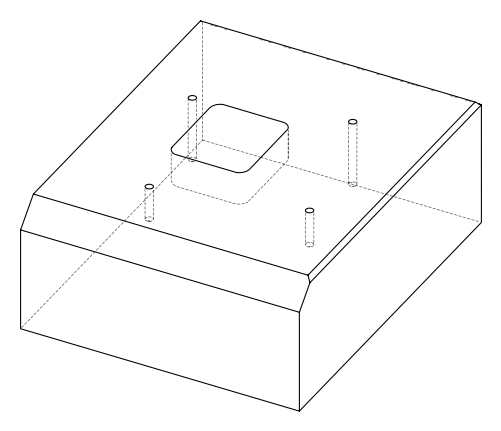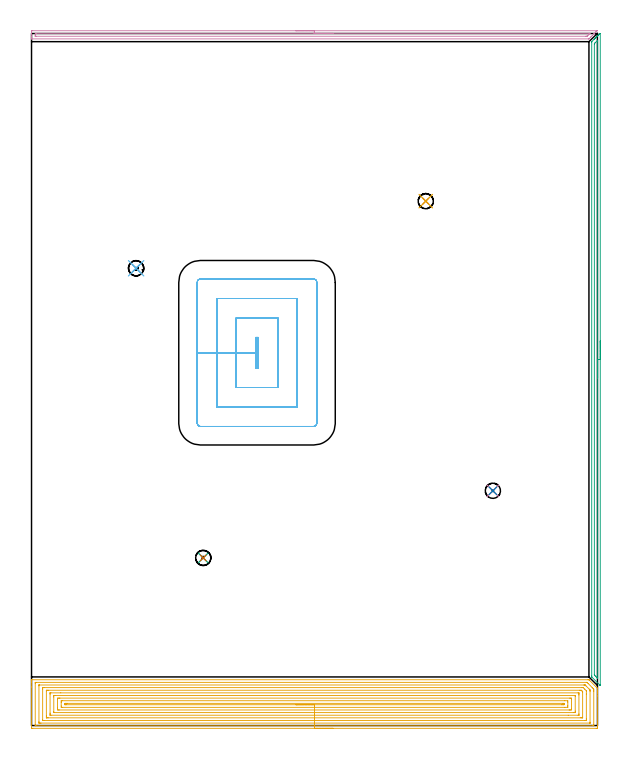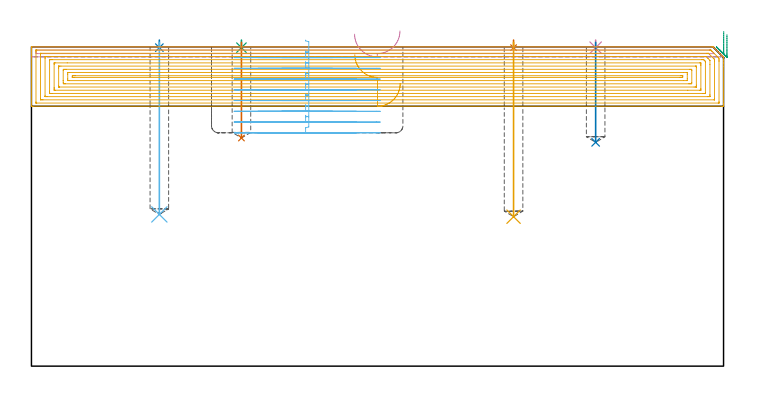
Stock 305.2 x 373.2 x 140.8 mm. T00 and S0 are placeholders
(PLAN: 12 operations, 3 tool changes, 48.3 min)
(1 SPOT_DRILL | STEP1POCKET | NXT0321_9005460120000 | 0.03 min | 0 mm3)
(2 SPOT_DRILL_1 | STEP1POCKET_1 | NXT0321_9005460120000 | 0.03 min | 1 mm3)
(3 SPOT_DRILL_2 | STEP1POCKET_2 | NXT0321_9005460120000 | 0.03 min | 0 mm3)
(4 SPOT_DRILL_3 | STEP1POCKET_3 | NXT0321_9005460120000 | 0.03 min | 1 mm3)
(5 DRILL_BLIND_HOLE_INTO_CENTER | STEP1POCKET | UGT0301_477 | 0.31 min | 3845 mm3)
(6 DRILL_BLIND_HOLE_INTO_CENTER_1 | STEP1POCKET_1 | UGT0301_477 | 0.31 min | 3794 mm3)
(7 DRILL_BLIND_HOLE_INTO_CENTER_2 | STEP1POCKET_2 | UGT0301_477 | 0.17 min | 2024 mm3)
(8 DRILL_BLIND_HOLE_INTO_CENTER_3 | STEP1POCKET_3 | UGT0301_477 | 0.18 min | 2123 mm3)
(9 AREA_MILL | FG_CHAMFER_SURFACE | UGT0205_001 | 5.74 min | 3754 mm3)
(10 AREA_MILL_1 | FG_CHAMFER_SURFACE_1 | UGT0205_001 | 5.02 min | 2923 mm3)
(11 AREA_MILL_2 | FG_CHAMFER_SURFACE_2 | UGT0205_001 | 24.66 min | 104683 mm3)
(12 MILL_RECTANGULAR_POCKET | POCKET_RECTANGULAR_STRAIGHT | UGT0201_095 | Follow Part, ap 5, ae 75% | 11.81 min | 313033 mm3)
(TOOL NXT0321_9005460120000 | NC Spot Drill, 142deg, 12mm, Carbide, Uncoated | D12 PA142 FL30 Z2)
(TOOL UGT0301_477 | Carbide Drill 8.2 mm | D8.2 PA118 FL75 Z2)
(TOOL UGT0205_001 | Chamfer Mill 20 x 3 x 45 deg. | D20 FL50 Z2)
(TOOL UGT0201_095 | End mill 20 mm | D20 R3 FL38 Z4)
(OP 1 SPOT_DRILL)
G17 G21 G94 G90
T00 M6
G54
G17 G0 G90 X212.6 Y282.8 S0 M3
G43 Z150.8 H0
G94 G81 G98 Z140.447 F250. R143.8
G80
M5
M2
(OP 2 SPOT_DRILL_1)
G17 G21 G94 G90
T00 M6
G54
G17 G0 G90 X56.4 Y246.6 S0 M3
G43 Z150.8 H0
G94 G81 G98 Z140.447 F250. R143.8
G80
M5
M2
(OP 3 SPOT_DRILL_2)
G17 G21 G94 G90
T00 M6
G54
G17 G0 G90 X92.6 Y90.4 S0 M3
G43 Z150.8 H0
G94 G81 G98 Z140.447 F250. R143.8
G80
M5
M2
(OP 4 SPOT_DRILL_3)
G17 G21 G94 G90
T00 M6
G54
G17 G0 G90 X248.8 Y126.6 S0 M3
G43 Z150.8 H0
G94 G81 G98 Z140.447 F250. R143.8
G80
M5
M2
(OP 5 DRILL_BLIND_HOLE_INTO_CENTER)
G17 G21 G94 G90
T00 M6
G54
G17 G0 G90 X212.6 Y282.8 S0 M3
G43 Z150.8 H0
G94 G81 G98 Z65.9 F250. R142.8
G80
M5
M2
(OP 6 DRILL_BLIND_HOLE_INTO_CENTER_1)
G17 G21 G94 G90
T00 M6
G54
G17 G0 G90 X56.4 Y246.6 S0 M3
G43 Z150.8 H0
G94 G81 G98 Z66.9 F250. R142.8
G80
M5
M2
(OP 7 DRILL_BLIND_HOLE_INTO_CENTER_2)
G17 G21 G94 G90
T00 M6
G54
G17 G0 G90 X92.6 Y90.4 S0 M3
G43 Z150.8 H0
G94 G81 G98 Z100.6 F250. R142.8
G80
M5
M2
(OP 8 DRILL_BLIND_HOLE_INTO_CENTER_3)
G17 G21 G94 G90
T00 M6
G54
G17 G0 G90 X248.8 Y126.6 S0 M3
G43 Z150.8 H0
G94 G81 G98 Z98.7 F250. R142.8
G80
M5
M2
(OP 9 AREA_MILL)
G17 G21 G94 G90
T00 M6
G54
G17 G0 G90 X306.7 Y207.398 S1061 M3
G43 Z150.8 H0
Z146.2
G94 G1 Y207.36 Z145.328 F250.
Y207.246 Z144.463
Y207.057 Z143.612
Y206.795 Z142.78
Y206.461 Z141.974
Y206.058 Z141.2
Y205.589 Z140.464
Y205.058 Z139.772
Y204.469 Z139.129
Y203.826 Z138.54
Y203.133 Z138.008
Y202.398 Z137.54
Y201.624 Z137.137
Y200.818 Z136.803
Y199.986 Z136.541
Y199.134 Z136.352
Y198.269 Z136.238
Y197.398 Z136.2
Y22.141
X306.699 Y21.777 Z136.201
X306.698 Y21.736 Z136.202
X306.691 Y21.615 Z136.206
X306.617 Y21.685 Z136.281
X306.522 Y21.777 Z136.376
X302.126 Y26.173 Z140.773
X302.107 Y26.205 Z140.793
X302.101 Y26.261 Z140.799
X302.1 Y26.692 Z140.8
Y368.568
X302.104 Y368.795 Z140.789
X302.153 Y368.855 Z140.743
X303.374 Y370.075 Z139.524
X303.513 Y370.215 Z139.383
X303.655 Y370.356 Z139.243
X303.814 Y370.515 Z139.084
X303.957 Y370.659 Z138.939
X304.102 Y370.803 Z138.796
X304.254 Y370.955 Z138.644
X304.4 Y371.102 Z138.495
X304.548 Y371.25 Z138.349
X304.694 Y371.395 Z138.204
X304.843 Y371.546 Z138.052
X304.995 Y371.696 Z137.902
X305.134 Y371.835 Z137.764
X305.287 Y371.989 Z137.608
X305.442 Y372.143 Z137.456
X305.574 Y372.275 Z137.324
X305.73 Y372.433 Z137.165
X306.217 Y372.918 Z136.683
X306.489 Y373.186 Z136.409
X306.522 Y373.212 Z136.375
X306.64 Y373.201 Z136.259
X306.655 Y373.2 Z136.244
X306.693 Y373.195 Z136.207
X306.696 Y373.186 Z136.204
X306.699 Y373.159 Z136.201
X306.7 Y373.13 Z136.2
Y197.398
X305.286 Z137.614
Y25.8
X305.281 Y25.578 Z137.619
X305.279 Y25.485 Z137.621
X305.222 Y25.535 Z137.678
X305.158 Y25.595 Z137.742
X304.951 Y25.799 Z137.949
X304.4 Y26.35 Z138.5
X304.059 Y26.693 Z138.841
X303.711 Y27.05 Z139.189
X303.521 Y27.256 Z139.379
X303.518 Y27.363 Z139.382
X303.514 Y27.586 Z139.386
Y367.226
X303.521 Y367.673 Z139.379
X303.533 Y367.772 Z139.367
X303.592 Y367.835 Z139.308
X303.693 Y367.94 Z139.207
X303.871 Y368.121 Z139.029
X305.21 Y369.46 Z137.69
X305.24 Y369.488 Z137.66
X305.273 Y369.515 Z137.627
X305.278 Y369.517 Z137.622
X305.28 Y369.513 Z137.62
X305.283 Y369.46 Z137.617
X305.286 Y369.016 Z137.614
Y197.398
Y196.526 Z137.652
Y195.661 Z137.766
Y194.81 Z137.955
Y193.978 Z138.217
Y193.172 Z138.551
Y192.398 Z138.954
Y191.662 Z139.423
Y190.97 Z139.954
Y190.327 Z140.543
Y189.737 Z141.186
Y189.206 Z141.878
Y188.737 Z142.614
Y188.335 Z143.388
Y188.001 Z144.194
Y187.738 Z145.026
Y187.55 Z145.878
Y187.436 Z146.743
Y187.398 Z147.614
G0 Z150.8
M5
M2
(OP 10 AREA_MILL_1)
G17 G21 G94 G90
T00 M6
G54
G17 G0 G90 X142.5 Y374.7 S1061 M3
G43 Z150.8 H0
Z146.4
G94 G1 X142.538 Z145.528 F250.
X142.652 Z144.663
X142.841 Z143.812
X143.103 Z142.98
X143.437 Z142.174
X143.84 Z141.4
X144.309 Z140.664
X144.84 Z139.972
X145.429 Z139.329
X146.072 Z138.739
X146.764 Z138.208
X147.5 Z137.74
X148.274 Z137.337
X149.08 Z137.003
X149.912 Z136.741
X150.764 Z136.552
X151.628 Z136.438
X152.5 Z136.4
X304.977
X304.983 Y374.695 Z136.404
X304.977 Y374.679 Z136.42
X304.927 Y374.626 Z136.473
X304.679 Y374.377 Z136.72
X304.562 Y374.261 Z136.836
X304.381 Y374.081 Z137.019
X304.228 Y373.928 Z137.172
X304.122 Y373.821 Z137.277
X304.083 Y373.783 Z137.316
X303.383 Y373.083 Z138.017
X303.242 Y372.94 Z138.157
X303.19 Y372.889 Z138.209
X302.539 Y372.239 Z138.861
X302.361 Y372.06 Z139.037
X301.701 Y371.401 Z139.699
X301.481 Y371.179 Z139.917
X300.851 Y370.551 Z140.549
X300.807 Y370.507 Z140.592
X300.601 Y370.299 Z140.794
X300.599
X300.361 Y370.3 Z140.8
X0.172
X0.004 Y370.299 Z140.791
X0.
Y370.638 Z140.461
Y370.94 Z140.159
Y371.619 Z139.475
Y372.84 Z138.257
Y373.381 Z137.714
Y373.991 Z137.105
X0.003 Y374.261 Z136.834
X0.01 Y374.691 Z136.405
X0.179 Y374.695 Z136.402
X0.619 Y374.7 Z136.4
X152.5
Y373.286 Z137.814
X300.807 Y373.285 Z137.815
X300.905 Y373.284 Z137.816
X301.071 Y373.279 Z137.821
X301.113 Y373.272 Z137.828
X301.103 Y373.261 Z137.839
X301.019 Y373.172 Z137.928
X300.904 Y373.054 Z138.046
X300.807 Y372.957 Z138.143
X300.134 Y372.283 Z138.817
X299.914 Y372.064 Z139.036
X299.688 Y371.842 Z139.258
X299.59 Y371.748 Z139.352
X299.562 Y371.723 Z139.377
X299.518 Y371.721 Z139.379
X299.419 Y371.718 Z139.382
X299.021 Y371.715 Z139.385
X298.924 Y371.714 Z139.386
X2.406 Y371.715 Z139.385
X2.309
X2.035 Y371.72 Z139.38
X2.01 Y371.722 Z139.378
X2.006 Y371.743 Z139.357
X2.002 Y371.775 Z139.325
X2.001 Y371.807 Z139.293
X2. Y372.019 Z139.081
X2.002 Y372.5 Z138.6
X2.005 Y372.895 Z138.205
X2.017 Y373.279 Z137.821
X2.406 Y373.284 Z137.816
X2.503 Y373.285 Z137.815
X152.5 Y373.286 Z137.814
X153.372 Z137.852
X154.237 Z137.966
X155.088 Z138.155
X155.92 Z138.417
X156.726 Z138.751
X157.5 Z139.154
X158.236 Z139.623
X158.928 Z140.154
X159.571 Z140.743
X160.16 Z141.386
X160.692 Z142.078
X161.16 Z142.814
X161.563 Z143.588
X161.897 Z144.394
X162.159 Z145.226
X162.348 Z146.078
X162.462 Z146.943
X162.5 Z147.814
G0 Z150.8
M5
M2
(OP 11 AREA_MILL_2)
G17 G21 G94 G90
T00 M6
G54
G17 G0 G90 X162.6 Y-1.5 S1061 M3
G43 Z150.8 H0
Z124.6
G94 G1 X162.562 Z123.728 F250.
X162.448 Z122.864
X162.259 Z122.012
X161.997 Z121.18
X161.663 Z120.374
X161.26 Z119.6
X160.792 Z118.864
X160.26 Z118.172
X159.671 Z117.529
X159.028 Z116.94
X158.336 Z116.408
X157.6 Z115.94
X156.826 Z115.537
X156.02 Z115.203
X155.188 Z114.941
X154.337 Z114.752
X153.472 Z114.638
X152.6 Z114.6
X0.627
X0.336 Y-1.497 Z114.602
X0.01 Y-1.492 Z114.606
X0. Y-1.161 Z114.936
Y20.792 Z136.887
Y23.202 Z139.297
Y23.919 Z140.019
Y24.214 Z140.313
X0.007 Y24.639 Z140.73
X0.01 Y24.697 Z140.789
X0.18 Y24.7 Z140.8
X300.104
X300.595 Y24.697 Z140.788
X300.744 Y24.556 Z140.655
X300.755 Y24.545 Z140.645
X305.064 Y20.237 Z136.336
X305.169 Y20.128 Z136.226
X305.193 Y20.096 Z136.194
X305.2 Y20.078 Z136.177
Y18.74 Z134.835
Y17.489 Z133.586
Y16.062 Z132.158
Y-0.269 Z115.828
X305.197 Y-0.894 Z115.203
X305.193 Y-1.492 Z114.606
X305.173 Y-1.493 Z114.604
X304.573 Y-1.5 Z114.6
X152.6
Y-0.086 Z116.014
X2.331 Y-0.085 Z116.015
X2.163 Y-0.082 Z116.018
X2.052 Y-0.079 Z116.021
X2.009 Y-0.073 Z116.027
X2.007 Y-0.06 Z116.04
X2.004 Y-0.002 Z116.098
X2. Y0.411 Z116.511
Y22.723 Z138.823
X2.004 Y23.202 Z139.302
X2.006 Y23.253 Z139.353
X2.009 Y23.273 Z139.373
X2.08 Y23.279 Z139.379
X2.247 Y23.284 Z139.384
X2.331 Y23.285 Z139.385
X299.21
X299.294 Y23.284 Z139.384
X299.461 Y23.281 Z139.381
X299.562 Y23.277 Z139.377
X299.589 Y23.254 Z139.354
X299.645 Y23.202 Z139.302
X300.104 Y22.747 Z138.847
X302.324 Y20.525 Z136.625
X302.786 Y20.057 Z136.157
X303.19 Y19.632 Z135.732
X303.197 Y19.221 Z135.321
X303.199 Y18.74 Z134.84
X303.2 Y18.326 Z134.426
Y0.477 Z116.577
X303.196 Y-0.002 Z116.098
X303.194 Y-0.053 Z116.047
X303.191 Y-0.073 Z116.027
X303.121 Y-0.079 Z116.021
X302.953 Y-0.084 Z116.016
X302.869 Y-0.085 Z116.015
X152.6 Y-0.086 Z116.014
Y1.328 Z117.428
X5.096 Y1.329 Z117.429
X4.656 Y1.33 Z117.43
X4.202 Y1.333 Z117.433
X4.052 Y1.335 Z117.435
X4.01 Y1.344 Z117.444
X4.006 Y1.446 Z117.546
X4.002 Y1.581 Z117.681
X4.001 Y1.783 Z117.883
X4. Y1.985 Z118.085
X4.001 Y21.417 Z137.517
X4.002 Y21.617 Z137.717
X4.01 Y21.821 Z137.921
X4.013 Y21.865 Z137.965
X4.033 Y21.867 Z137.967
X4.089 Y21.869 Z137.969
X4.202 Y21.871 Z137.971
X297.861
X298.316 Y21.869 Z137.969
X298.467 Y21.866 Z137.966
X298.518 Y21.865 Z137.965
X298.559 Y21.83 Z137.93
X298.645 Y21.748 Z137.848
X298.983 Y21.417 Z137.517
X300.768 Y19.632 Z135.732
X300.998 Y19.4 Z135.5
X301.155 Y19.233 Z135.333
X301.19 Y19.182 Z135.282
X301.194 Y19.076 Z135.176
X301.198 Y18.942 Z135.042
X301.199 Y18.74 Z134.84
X301.2 Y18.538 Z134.638
X301.199 Y1.783 Z117.883
X301.198 Y1.583 Z117.683
X301.19 Y1.379 Z117.479
X301.187 Y1.335 Z117.435
X301.167 Y1.333 Z117.433
X301.111 Y1.33 Z117.43
X300.998 Y1.329 Z117.429
X152.6 Y1.328 Z117.428
Y2.743 Z118.843
X6.817
X6.05 Y2.749 Z118.849
X6.012 Y2.75 Z118.85
X6.008 Y2.796 Z118.896
X6.004 Y2.904 Z119.004
X6.001 Y3.122 Z119.222
X6. Y19.622 Z135.722
X6.001 Y20.074 Z136.174
X6.004 Y20.294 Z136.394
X6.009 Y20.404 Z136.504
X6.012 Y20.45 Z136.55
X6.063 Y20.452 Z136.552
X6.884 Y20.457 Z136.557
X6.952
X296.595
X297.422 Y20.451 Z136.551
X297.496 Y20.45 Z136.55
X298.316 Y19.636 Z135.736
X299.197 Y18.753 Z134.853
X299.198 Y18.74 Z134.84
X299.2 Y16.955 Z133.055
Y3.577 Z119.677
X299.199 Y3.126 Z119.226
X299.196 Y2.906 Z119.006
X299.191 Y2.796 Z118.896
X299.188 Y2.749 Z118.849
X299.137 Y2.748 Z118.848
X298.316 Y2.743 Z118.843
X298.248
X152.6
Y4.157 Z120.257
X8.976
X8.672 Y4.158 Z120.258
X8.078 Y4.161 Z120.261
X8.028 Y4.164 Z120.264
X8.01 Y4.173 Z120.273
X8.004 Y4.235 Z120.335
X8.002 Y4.46 Z120.56
X8. Y5.131 Z121.231
X8.001 Y18.74 Z134.84
X8.003 Y18.907 Z135.007
X8.006 Y18.991 Z135.091
X8.009 Y19.027 Z135.127
X8.066 Y19.036 Z135.136
X8.371 Y19.04 Z135.14
X8.672 Y19.042 Z135.142
X9.262 Y19.043 Z135.143
X295.634
X296.226 Y19.041 Z135.141
X296.375 Y19.038 Z135.138
X296.447 Y19.036 Z135.136
X296.528 Y18.965 Z135.065
X296.759 Y18.74 Z134.84
X296.992 Y18.505 Z134.605
X297.142 Y18.349 Z134.449
X297.19 Y18.297 Z134.397
X297.194 Y18.278 Z134.378
X297.197 Y18.236 Z134.336
X297.2 Y18.069 Z134.169
X297.199 Y4.46 Z120.56
X297.197 Y4.293 Z120.393
X297.194 Y4.209 Z120.309
X297.191 Y4.172 Z120.272
X297.135 Y4.164 Z120.264
X296.829 Y4.16 Z120.26
X296.528 Y4.158 Z120.258
X295.938 Y4.157 Z120.257
X152.6
Y5.571 Z121.671
X10.46 Y5.572 Z121.672
X10.24 Y5.573 Z121.673
X10.083 Y5.576 Z121.676
X10.013 Y5.578 Z121.678
X10.01 Y5.618 Z121.718
X10.002 Y5.81 Z121.91
X10.001 Y6.245 Z122.345
X10. Y6.705 Z122.805
Y16.955 Z133.055
X10.002 Y17.412 Z133.512
X10.007 Y17.567 Z133.667
X10.01 Y17.617 Z133.717
X10.04 Y17.622 Z133.722
X10.123 Y17.624 Z133.724
X10.46 Y17.628 Z133.728
X15.771 Y17.629 Z133.729
X294.74 Y17.628 Z133.728
X294.96 Y17.627 Z133.727
X295.117 Y17.624 Z133.724
X295.187 Y17.622 Z133.722
X295.19 Y17.582 Z133.682
X295.198 Y17.39 Z133.49
X295.199 Y16.955 Z133.055
X295.2 Y16.495 Z132.595
Y6.245 Z122.345
X295.198 Y5.788 Z121.888
X295.193 Y5.633 Z121.733
X295.19 Y5.583 Z121.683
X295.16 Y5.578 Z121.678
X295.077 Y5.576 Z121.676
X294.74 Y5.572 Z121.672
X289.432 Y5.571 Z121.671
X152.6
Y6.985 Z123.085
X12.4 Y6.986 Z123.086
X12.248 Y6.988 Z123.088
X12.096 Y6.992 Z123.092
X12.01 Y6.996 Z123.096
X12.006 Y7.055 Z123.155
X12.003 Y7.138 Z123.238
X12. Y7.385 Z123.485
Y15.417 Z131.517
X12.006 Y16.062 Z132.162
X12.01 Y16.185 Z132.285
X12.013 Y16.208 Z132.308
X12.045 Y16.211 Z132.311
X12.097 Y16.213 Z132.313
X12.248 Y16.214 Z132.314
X12.989 Y16.215 Z132.315
X292.8 Y16.214 Z132.314
X292.952 Y16.212 Z132.312
X293.104 Y16.208 Z132.308
X293.19 Y16.204 Z132.304
X293.194 Y16.145 Z132.245
X293.197 Y16.062 Z132.162
X293.2 Y15.815 Z131.915
Y7.783 Z123.883
X293.194 Y7.138 Z123.238
X293.19 Y7.015 Z123.115
X293.187 Y6.992 Z123.092
X293.155 Y6.989 Z123.089
X293.103 Y6.987 Z123.087
X292.952 Y6.986 Z123.086
X292.211 Y6.985 Z123.085
X152.6
Y8.4 Z124.5
X14.93
X14.558 Y8.401 Z124.501
X14.036 Y8.407 Z124.507
X14.01 Y8.923 Z125.023
X14. Y9.779 Z125.879
Y9.815 Z125.915
X14.001 Y14.312 Z130.412
X14.036 Y14.793 Z130.893
X14.408 Y14.798 Z130.898
X14.93 Y14.8 Z130.9
X15.3
X290.27
X290.642 Y14.799 Z130.899
X291.164 Y14.793 Z130.893
X291.198 Y14.277 Z130.377
X291.199 Y14.242 Z130.342
Y8.888 Z124.988
X291.164 Y8.407 Z124.507
X290.642 Y8.401 Z124.501
X290.27 Y8.4 Z124.5
X289.9 Y8.399 Z124.499
X152.6 Y8.4 Z124.5
Y9.814 Z125.914
X16.719
X16.01 Y9.815 Z125.915
X16.001 Y10.531 Z126.631
Y12.492 Z128.592
X16.004 Y13.205 Z129.305
X16.01 Y13.385 Z129.485
X16.716 Y13.386 Z129.486
X287.587
X289.19 Y13.385 Z129.485
X289.199 Y12.669 Z128.769
Y10.708 Z126.808
X289.196 Y9.995 Z126.095
X289.19 Y9.815 Z125.915
X287.59 Y9.814 Z125.914
X152.6
Y11.228 Z127.328
X18.878
X18.506 Y11.229 Z127.329
X18.133 Y11.232 Z127.332
X18.028 Y11.235 Z127.335
X18.009 Y11.237 Z127.337
X18.006 Y11.255 Z127.355
X18.003 Y11.297 Z127.397
X18.002 Y11.432 Z127.532
X18.004 Y11.6 Z127.7
X18.01 Y11.852 Z127.952
X18.018 Y11.965 Z128.065
X18.137 Y11.968 Z128.068
X18.506 Y11.97 Z128.07
X19.027 Y11.972 Z128.072
X19.4
X286.322
X286.694 Y11.971 Z128.071
X287.067 Y11.968 Z128.068
X287.172 Y11.965 Z128.065
X287.191 Y11.962 Z128.062
X287.194 Y11.945 Z128.045
X287.197 Y11.903 Z128.003
X287.198 Y11.768 Z127.868
X287.196 Y11.6 Z127.7
X287.19 Y11.348 Z127.448
X287.182 Y11.235 Z127.335
X287.063 Y11.232 Z127.332
X286.694 Y11.23 Z127.33
X286.173 Y11.228 Z127.328
X285.8
X152.6
X151.728 Z127.366
X150.864 Z127.48
X150.012 Z127.669
X149.18 Z127.931
X148.374 Z128.265
X147.6 Z128.668
X146.864 Z129.136
X146.172 Z129.667
X145.529 Z130.257
X144.94 Z130.9
X144.409 Z131.592
X143.94 Z132.328
X143.537 Z133.102
X143.203 Z133.908
X142.941 Z134.74
X142.752 Z135.591
X142.638 Z136.456
X142.6 Z137.328
G0 Z150.8
M5
M2
(OP 12 MILL_RECTANGULAR_POCKET)
G17 G21 G94 G90
T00 M6
G54
G17 G0 G90 X120.9 Y194.127 S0 M3
G43 Z150.8 H0
Z143.8
G94 G1 Y192.8 Z143.444 F250.
X122.3 Z143.069
Y209.3 Z138.648
X120.9 Z138.273
Y201.05 Z136.062
Y192.8 F500.
X122.3
Y209.3
X120.9
Y201.05
X110.4
Y182.3
X132.8
Y219.8
X110.4
Y201.05
X99.9
Y171.8
X143.3
Y230.3
X99.9
Y201.05
X89.4
Y163.
G3 X91.1 Y161.3 R1.7
G1 X152.1
G3 X153.8 Y163. R1.7
G1 Y239.1
G3 X152.1 Y240.8 R1.7
G1 X91.1
G3 X89.4 Y239.1 R1.7
G1 Y201.05
Y200.05
G0 X120.9 Y194.127 Z139.062
G1 Y192.8 Z138.707 F250.
X122.3 Z138.332
Y209.3 Z133.911
X120.9 Z133.536
Y201.05 Z131.325
Y192.8 F500.
X122.3
Y209.3
X120.9
Y201.05
X110.4
Y182.3
X132.8
Y219.8
X110.4
Y201.05
X99.9
Y171.8
X143.3
Y230.3
X99.9
Y201.05
X89.4
Y163.
G3 X91.1 Y161.3 R1.7
G1 X152.1
G3 X153.8 Y163. R1.7
G1 Y239.1
G3 X152.1 Y240.8 R1.7
G1 X91.1
G3 X89.4 Y239.1 R1.7
G1 Y201.05
Y200.05
G0 X120.9 Y194.127 Z134.325
G1 Y192.8 Z133.969 F250.
X122.3 Z133.594
Y209.3 Z129.173
X120.9 Z128.798
Y201.05 Z126.587
Y192.8 F500.
X122.3
Y209.3
X120.9
Y201.05
X110.4
Y182.3
X132.8
Y219.8
X110.4
Y201.05
X99.9
Y171.8
X143.3
Y230.3
X99.9
Y201.05
X89.4
Y163.
G3 X91.1 Y161.3 R1.7
G1 X152.1
G3 X153.8 Y163. R1.7
G1 Y239.1
G3 X152.1 Y240.8 R1.7
G1 X91.1
G3 X89.4 Y239.1 R1.7
G1 Y201.05
Y200.05
G0 X120.9 Y194.127 Z129.587
G1 Y192.8 Z129.232 F250.
X122.3 Z128.857
Y209.3 Z124.436
X120.9 Z124.061
Y201.05 Z121.85
Y192.8 F500.
X122.3
Y209.3
X120.9
Y201.05
X110.4
Y182.3
X132.8
Y219.8
X110.4
Y201.05
X99.9
Y171.8
X143.3
Y230.3
X99.9
Y201.05
X89.4
Y163.
G3 X91.1 Y161.3 R1.7
G1 X152.1
G3 X153.8 Y163. R1.7
G1 Y239.1
G3 X152.1 Y240.8 R1.7
G1 X91.1
G3 X89.4 Y239.1 R1.7
G1 Y201.05
Y200.05
G0 X120.9 Y194.127 Z124.85
G1 Y192.8 Z124.494 F250.
X122.3 Z124.119
Y209.3 Z119.698
X120.9 Z119.323
Y201.05 Z117.112
Y192.8 F500.
X122.3
Y209.3
X120.9
Y201.05
X110.4
Y182.3
X132.8
Y219.8
X110.4
Y201.05
X99.9
Y171.8
X143.3
Y230.3
X99.9
Y201.05
X89.4
Y163.
G3 X91.1 Y161.3 R1.7
G1 X152.1
G3 X153.8 Y163. R1.7
G1 Y239.1
G3 X152.1 Y240.8 R1.7
G1 X91.1
G3 X89.4 Y239.1 R1.7
G1 Y201.05
Y200.05
G0 X120.9 Y194.127 Z120.112
G1 Y192.8 Z119.757 F250.
X122.3 Z119.382
Y209.3 Z114.961
X120.9 Z114.586
Y201.05 Z112.375
Y192.8 F500.
X122.3
Y209.3
X120.9
Y201.05
X110.4
Y182.3
X132.8
Y219.8
X110.4
Y201.05
X99.9
Y171.8
X143.3
Y230.3
X99.9
Y201.05
X89.4
Y163.
G3 X91.1 Y161.3 R1.7
G1 X152.1
G3 X153.8 Y163. R1.7
G1 Y239.1
G3 X152.1 Y240.8 R1.7
G1 X91.1
G3 X89.4 Y239.1 R1.7
G1 Y201.05
Y200.05
G0 X120.9 Y194.127 Z115.375
G1 Y192.8 Z115.019 F250.
X122.3 Z114.644
Y209.3 Z110.223
X120.9 Z109.848
Y201.05 Z107.637
Y192.8 F500.
X122.3
Y209.3
X120.9
Y201.05
X110.4
Y182.3
X132.8
Y219.8
X110.4
Y201.05
X99.9
Y171.8
X143.3
Y230.3
X99.9
Y201.05
X89.4
Y163.
G3 X91.1 Y161.3 R1.7
G1 X152.1
G3 X153.8 Y163. R1.7
G1 Y239.1
G3 X152.1 Y240.8 R1.7
G1 X91.1
G3 X89.4 Y239.1 R1.7
G1 Y201.05
Y200.05
G0 X120.9 Y194.127 Z110.637
G1 Y192.8 Z110.282 F250.
X122.3 Z109.907
Y209.3 Z105.486
X120.9 Z105.111
Y201.05 Z102.9
Y192.8 F500.
X122.3
Y209.3
X120.9
Y201.05
X110.4
Y182.3
X132.8
Y219.8
X110.4
Y201.05
X99.9
Y171.8
X143.3
Y230.3
X99.9
Y201.05
X89.4
Y163.
G3 X91.1 Y161.3 R1.7
G1 X152.1
G3 X153.8 Y163. R1.7
G1 Y239.1
G3 X152.1 Y240.8 R1.7
G1 X91.1
G3 X89.4 Y239.1 R1.7
G1 Y201.05
Y200.05
G0 Z150.8
M5
M2
